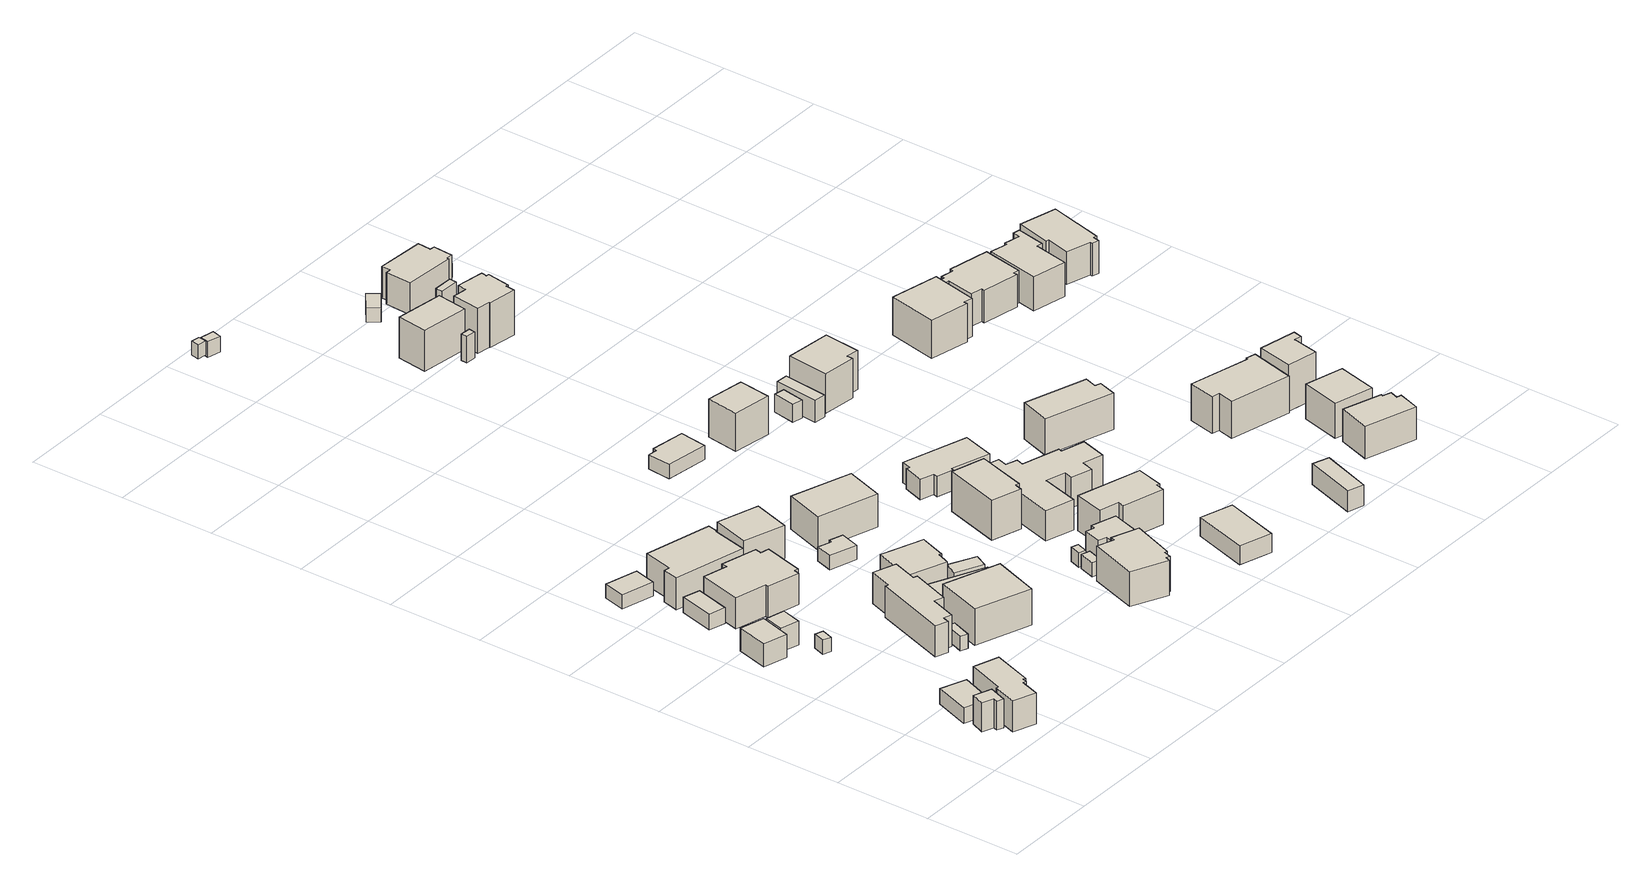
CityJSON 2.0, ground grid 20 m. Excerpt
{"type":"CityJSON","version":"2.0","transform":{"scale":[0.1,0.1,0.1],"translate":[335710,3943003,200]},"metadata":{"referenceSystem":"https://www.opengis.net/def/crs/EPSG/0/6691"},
"CityObjects":{
"building1":{"type":"Building","attributes":{"usage":"411","measuredHeight":6.5,"storeysAboveGround":1,"BuildingIDAttribute.prefecture":"14","BuildingIDAttribute.city":"14151","BuildingDetailAttribute.totalFloorArea":12.01,"BuildingDetailAttribute.buildingFootprintArea":12.01,"BuildingDetailAttribute.buildingStructureType":"601","BuildingDetailAttribute.buildingStructureOrgType":"1","BuildingDetailAttribute.orgUsage":"10","BuildingDetailAttribute.surveyYear":2015},"geometry":[{"type":"Solid","lod":"1","boundaries":[[[[0,1,2,3,4,5]],[[4,6,7,5]],[[3,8,6,4]],[[2,9,8,3]],[[1,10,9,2]],[[0,11,10,1]],[[5,7,11,0]],[[6,8,9,10,11,7]]]]}]},
"building2":{"type":"Building","attributes":{"measuredHeight":4.3,"BuildingIDAttribute.prefecture":"14","BuildingIDAttribute.city":"14151","BuildingDetailAttribute.surveyYear":2015},"geometry":[{"type":"Solid","lod":"1","boundaries":[[[[12,13,14,15]],[[14,16,17,15]],[[13,18,16,14]],[[12,19,18,13]],[[15,17,19,12]],[[16,18,19,17]]]]}]},
"building3":{"type":"Building","attributes":{"usage":"411","measuredHeight":7,"storeysAboveGround":1,"BuildingIDAttribute.prefecture":"14","BuildingIDAttribute.city":"14151","BuildingDetailAttribute.totalFloorArea":66.63,"BuildingDetailAttribute.buildingFootprintArea":66.63,"BuildingDetailAttribute.buildingStructureType":"601","BuildingDetailAttribute.buildingStructureOrgType":"1","BuildingDetailAttribute.orgUsage":"10","BuildingDetailAttribute.surveyYear":2015},"geometry":[{"type":"Solid","lod":"1","boundaries":[[[[20,21,22,23,24,25,26,27,28,29]],[[28,30,31,29]],[[27,32,30,28]],[[26,33,32,27]],[[25,34,33,26]],[[24,35,34,25]],[[23,36,35,24]],[[22,37,36,23]],[[21,38,37,22]],[[20,39,38,21]],[[29,31,39,20]],[[30,32,33,34,35,36,37,38,39,31]]]]}]},
"building4":{"type":"Building","attributes":{"usage":"411","measuredHeight":5.3,"storeysAboveGround":2,"BuildingIDAttribute.prefecture":"14","BuildingIDAttribute.city":"14151","BuildingDetailAttribute.totalFloorArea":58.11,"BuildingDetailAttribute.buildingFootprintArea":29.05,"BuildingDetailAttribute.buildingStructureType":"601","BuildingDetailAttribute.buildingStructureOrgType":"1","BuildingDetailAttribute.orgUsage":"10","BuildingDetailAttribute.surveyYear":2015},"geometry":[{"type":"Solid","lod":"1","boundaries":[[[[40,41,42,43]],[[42,44,45,43]],[[41,46,44,42]],[[40,47,46,41]],[[43,45,47,40]],[[44,46,47,45]]]]}]},
"building5":{"type":"Building","attributes":{"measuredHeight":5.1,"BuildingIDAttribute.prefecture":"14","BuildingIDAttribute.city":"14151","BuildingDetailAttribute.surveyYear":2015},"geometry":[{"type":"Solid","lod":"1","boundaries":[[[[48,49,50,51]],[[50,52,53,51]],[[49,54,52,50]],[[48,55,54,49]],[[51,53,55,48]],[[52,54,55,53]]]]}]},
"building6":{"type":"Building","attributes":{"BuildingIDAttribute.prefecture":"14","BuildingIDAttribute.city":"14151","BuildingDetailAttribute.surveyYear":2015},"geometry":[{"type":"Solid","lod":"1","boundaries":[[[[56,57,58,59]],[[58,60,61,59]],[[57,62,60,58]],[[56,63,62,57]],[[59,61,63,56]],[[60,62,63,61]]]]}]},
"building7":{"type":"Building","attributes":{"usage":"411","measuredHeight":3.8,"storeysAboveGround":1,"BuildingIDAttribute.prefecture":"14","BuildingIDAttribute.city":"14151","BuildingDetailAttribute.totalFloorArea":24.27,"BuildingDetailAttribute.buildingFootprintArea":24.27,"BuildingDetailAttribute.buildingStructureType":"601","BuildingDetailAttribute.buildingStructureOrgType":"1","BuildingDetailAttribute.orgUsage":"10","BuildingDetailAttribute.surveyYear":2015},"geometry":[{"type":"Solid","lod":"1","boundaries":[[[[64,65,66,67]],[[66,68,69,67]],[[65,70,68,66]],[[64,71,70,65]],[[67,69,71,64]],[[68,70,71,69]]]]}]},
"building8":{"type":"Building","attributes":{"BuildingIDAttribute.prefecture":"14","BuildingIDAttribute.city":"14151","BuildingDetailAttribute.surveyYear":2015},"geometry":[{"type":"Solid","lod":"1","boundaries":[[[[72,73,74,75]],[[74,76,77,75]],[[73,78,76,74]],[[72,79,78,73]],[[75,77,79,72]],[[76,78,79,77]]]]}]},
"building9":{"type":"Building","attributes":{"usage":"411","measuredHeight":8,"storeysAboveGround":2,"BuildingIDAttribute.prefecture":"14","BuildingIDAttribute.city":"14151","BuildingDetailAttribute.totalFloorArea":243.75,"BuildingDetailAttribute.buildingFootprintArea":121.87,"BuildingDetailAttribute.buildingStructureType":"601","BuildingDetailAttribute.buildingStructureOrgType":"1","BuildingDetailAttribute.orgUsage":"10","BuildingDetailAttribute.surveyYear":2015},"geometry":[{"type":"Solid","lod":"1","boundaries":[[[[80,81,82,83,84,85,86,87,88,89,90,91]],[[90,92,93,91]],[[89,94,92,90]],[[88,95,94,89]],[[87,96,95,88]],[[86,97,96,87]],[[85,98,97,86]],[[84,99,98,85]],[[83,100,99,84]],[[82,101,100,83]],[[81,102,101,82]],[[80,103,102,81]],[[91,93,103,80]],[[92,94,95,96,97,98,99,100,101,102,103,93]]]]}]},
"building10":{"type":"Building","attributes":{"BuildingIDAttribute.prefecture":"14","BuildingIDAttribute.city":"14151","BuildingDetailAttribute.surveyYear":2015},"geometry":[{"type":"Solid","lod":"1","boundaries":[[[[104,105,106,107]],[[106,108,109,107]],[[105,110,108,106]],[[104,111,110,105]],[[107,109,111,104]],[[108,110,111,109]]]]}]},
"building11":{"type":"Building","attributes":{"usage":"411","measuredHeight":7.9,"storeysAboveGround":2,"BuildingIDAttribute.prefecture":"14","BuildingIDAttribute.city":"14151","BuildingDetailAttribute.totalFloorArea":236.9,"BuildingDetailAttribute.buildingFootprintArea":118.45,"BuildingDetailAttribute.buildingStructureType":"601","BuildingDetailAttribute.buildingStructureOrgType":"1","BuildingDetailAttribute.orgUsage":"10","BuildingDetailAttribute.surveyYear":2015},"geometry":[{"type":"Solid","lod":"1","boundaries":[[[[112,113,114,115,116,117,118,119]],[[118,120,121,119]],[[117,122,120,118]],[[116,123,122,117]],[[115,124,123,116]],[[114,125,124,115]],[[113,126,125,114]],[[112,127,126,113]],[[119,121,127,112]],[[120,122,123,124,125,126,127,121]]]]}]},
"building12":{"type":"Building","attributes":{"usage":"413","measuredHeight":7.1,"storeysAboveGround":2,"BuildingIDAttribute.prefecture":"14","BuildingIDAttribute.city":"14151","BuildingDetailAttribute.totalFloorArea":193.55,"BuildingDetailAttribute.buildingFootprintArea":96.78,"BuildingDetailAttribute.buildingStructureType":"601","BuildingDetailAttribute.buildingStructureOrgType":"1","BuildingDetailAttribute.orgUsage":"30","BuildingDetailAttribute.surveyYear":2015},"geometry":[{"type":"Solid","lod":"1","boundaries":[[[[128,129,130,131,132,133,134,135,136,137,138,139]],[[138,140,141,139]],[[137,142,140,138]],[[136,143,142,137]],[[135,144,143,136]],[[134,145,144,135]],[[133,146,145,134]],[[132,147,146,133]],[[131,148,147,132]],[[130,149,148,131]],[[129,150,149,130]],[[128,151,150,129]],[[139,141,151,128]],[[140,142,143,144,145,146,147,148,149,150,151,141]]]]}]},
"building13":{"type":"Building","attributes":{"name":"253","usage":"401","measuredHeight":8.2,"storeysAboveGround":2,"BuildingIDAttribute.prefecture":"14","BuildingIDAttribute.city":"14151","BuildingDetailAttribute.totalFloorArea":204.23,"BuildingDetailAttribute.buildingFootprintArea":102.11,"BuildingDetailAttribute.buildingStructureType":"610","BuildingDetailAttribute.buildingStructureOrgType":"2","BuildingDetailAttribute.orgUsage":"62","BuildingDetailAttribute.surveyYear":2015},"geometry":[{"type":"Solid","lod":"1","boundaries":[[[[152,153,154,155]],[[154,156,157,155]],[[153,158,156,154]],[[152,159,158,153]],[[155,157,159,152]],[[156,158,159,157]]]]}]},
"building14":{"type":"Building","attributes":{"usage":"411","measuredHeight":7.6,"storeysAboveGround":1,"BuildingIDAttribute.prefecture":"14","BuildingIDAttribute.city":"14151","BuildingDetailAttribute.totalFloorArea":65.7,"BuildingDetailAttribute.buildingFootprintArea":65.7,"BuildingDetailAttribute.buildingStructureType":"601","BuildingDetailAttribute.buildingStructureOrgType":"1","BuildingDetailAttribute.orgUsage":"10","BuildingDetailAttribute.surveyYear":2015},"geometry":[{"type":"Solid","lod":"1","boundaries":[[[[160,161,162,163]],[[162,164,165,163]],[[161,166,164,162]],[[160,167,166,161]],[[163,165,167,160]],[[164,166,167,165]]]]}]},
"building15":{"type":"Building","attributes":{"usage":"401","storeysAboveGround":1,"BuildingIDAttribute.prefecture":"14","BuildingIDAttribute.city":"14151","BuildingDetailAttribute.totalFloorArea":53.2,"BuildingDetailAttribute.buildingFootprintArea":53.2,"BuildingDetailAttribute.buildingStructureType":"610","BuildingDetailAttribute.buildingStructureOrgType":"2","BuildingDetailAttribute.orgUsage":"62","BuildingDetailAttribute.surveyYear":2015},"geometry":[{"type":"Solid","lod":"1","boundaries":[[[[168,169,170,171,172,173]],[[172,174,175,173]],[[171,176,174,172]],[[170,177,176,171]],[[169,178,177,170]],[[168,179,178,169]],[[173,175,179,168]],[[174,176,177,178,179,175]]]]}]},
"building16":{"type":"Building","attributes":{"usage":"411","measuredHeight":5.9,"storeysAboveGround":1,"BuildingIDAttribute.prefecture":"14","BuildingIDAttribute.city":"14151","BuildingDetailAttribute.totalFloorArea":70.65,"BuildingDetailAttribute.buildingFootprintArea":70.65,"BuildingDetailAttribute.buildingStructureType":"601","BuildingDetailAttribute.buildingStructureOrgType":"1","BuildingDetailAttribute.orgUsage":"10","BuildingDetailAttribute.surveyYear":2015},"geometry":[{"type":"Solid","lod":"1","boundaries":[[[[180,181,182,183,184,185]],[[184,186,187,185]],[[183,188,186,184]],[[182,189,188,183]],[[181,190,189,182]],[[180,191,190,181]],[[185,187,191,180]],[[186,188,189,190,191,187]]]]}]},
"building17":{"type":"Building","attributes":{"usage":"411","storeysAboveGround":1,"BuildingIDAttribute.prefecture":"14","BuildingIDAttribute.city":"14151","BuildingDetailAttribute.totalFloorArea":20.29,"BuildingDetailAttribute.buildingFootprintArea":20.29,"BuildingDetailAttribute.buildingStructureType":"601","BuildingDetailAttribute.buildingStructureOrgType":"1","BuildingDetailAttribute.orgUsage":"10","BuildingDetailAttribute.surveyYear":2015},"geometry":[{"type":"Solid","lod":"1","boundaries":[[[[192,193,194,195,196,197]],[[196,198,199,197]],[[195,200,198,196]],[[194,201,200,195]],[[193,202,201,194]],[[192,203,202,193]],[[197,199,203,192]],[[198,200,201,202,203,199]]]]}]},
"building18":{"type":"Building","attributes":{"usage":"411","measuredHeight":4.4,"storeysAboveGround":1,"BuildingIDAttribute.prefecture":"14","BuildingIDAttribute.city":"14151","BuildingDetailAttribute.totalFloorArea":16.92,"BuildingDetailAttribute.buildingFootprintArea":16.92,"BuildingDetailAttribute.buildingStructureType":"601","BuildingDetailAttribute.buildingStructureOrgType":"1","BuildingDetailAttribute.orgUsage":"10","BuildingDetailAttribute.surveyYear":2015},"geometry":[{"type":"Solid","lod":"1","boundaries":[[[[204,205,206,207]],[[206,208,209,207]],[[205,210,208,206]],[[204,211,210,205]],[[207,209,211,204]],[[208,210,211,209]]]]}]},
"building19":{"type":"Building","attributes":{"BuildingIDAttribute.prefecture":"14","BuildingIDAttribute.city":"14151","BuildingDetailAttribute.surveyYear":2015},"geometry":[{"type":"Solid","lod":"1","boundaries":[[[[212,213,214,215]],[[214,216,217,215]],[[213,218,216,214]],[[212,219,218,213]],[[215,217,219,212]],[[216,218,219,217]]]]}]},
"building20":{"type":"Building","attributes":{"measuredHeight":3.4,"BuildingIDAttribute.prefecture":"14","BuildingIDAttribute.city":"14151","BuildingDetailAttribute.surveyYear":2015},"geometry":[{"type":"Solid","lod":"1","boundaries":[[[[220,221,222,223]],[[222,224,225,223]],[[221,226,224,222]],[[220,227,226,221]],[[223,225,227,220]],[[224,226,227,225]]]]}]},
"building21":{"type":"Building","attributes":{"usage":"411","measuredHeight":8.1,"storeysAboveGround":2,"BuildingIDAttribute.prefecture":"14","BuildingIDAttribute.city":"14151","BuildingDetailAttribute.totalFloorArea":183.27,"BuildingDetailAttribute.buildingFootprintArea":91.64,"BuildingDetailAttribute.buildingStructureType":"601","BuildingDetailAttribute.buildingStructureOrgType":"1","BuildingDetailAttribute.orgUsage":"10","BuildingDetailAttribute.surveyYear":2015},"geometry":[{"type":"Solid","lod":"1","boundaries":[[[[228,229,230,231]],[[230,232,233,231]],[[229,234,232,230]],[[228,235,234,229]],[[231,233,235,228]],[[232,234,235,233]]]]}]},
"building22":{"type":"Building","attributes":{"usage":"413","measuredHeight":8,"storeysAboveGround":2,"BuildingIDAttribute.prefecture":"14","BuildingIDAttribute.city":"14151","BuildingDetailAttribute.totalFloorArea":175.86,"BuildingDetailAttribute.buildingFootprintArea":87.93,"BuildingDetailAttribute.buildingStructureType":"601","BuildingDetailAttribute.buildingStructureOrgType":"1","BuildingDetailAttribute.orgUsage":"30","BuildingDetailAttribute.surveyYear":2015},"geometry":[{"type":"Solid","lod":"1","boundaries":[[[[236,237,238,239,240,241,242,243,244,245]],[[244,246,247,245]],[[243,248,246,244]],[[242,249,248,243]],[[241,250,249,242]],[[240,251,250,241]],[[239,252,251,240]],[[238,253,252,239]],[[237,254,253,238]],[[236,255,254,237]],[[245,247,255,236]],[[246,248,249,250,251,252,253,254,255,247]]]]}]},
"building23":{"type":"Building","attributes":{"BuildingIDAttribute.prefecture":"14","BuildingIDAttribute.city":"14151","BuildingDetailAttribute.surveyYear":2015},"geometry":[{"type":"Solid","lod":"1","boundaries":[[[[256,257,258,259]],[[258,260,261,259]],[[257,262,260,258]],[[256,263,262,257]],[[259,261,263,256]],[[260,262,263,261]]]]}]},
"building24":{"type":"Building","attributes":{"BuildingIDAttribute.prefecture":"14","BuildingIDAttribute.city":"14151","BuildingDetailAttribute.surveyYear":2015},"geometry":[{"type":"Solid","lod":"1","boundaries":[[[[264,265,266,267]],[[266,268,269,267]],[[265,270,268,266]],[[264,271,270,265]],[[267,269,271,264]],[[268,270,271,269]]]]}]},
"building25":{"type":"Building","attributes":{"usage":"411","measuredHeight":6.4,"storeysAboveGround":2,"BuildingIDAttribute.prefecture":"14","BuildingIDAttribute.city":"14151","BuildingDetailAttribute.totalFloorArea":71.2,"BuildingDetailAttribute.buildingFootprintArea":35.6,"BuildingDetailAttribute.buildingStructureType":"601","BuildingDetailAttribute.buildingStructureOrgType":"1","BuildingDetailAttribute.orgUsage":"10","BuildingDetailAttribute.surveyYear":2015},"geometry":[{"type":"Solid","lod":"1","boundaries":[[[[272,273,274,275,276,277,278,279]],[[278,280,281,279]],[[277,282,280,278]],[[276,283,282,277]],[[275,284,283,276]],[[274,285,284,275]],[[273,286,285,274]],[[272,287,286,273]],[[279,281,287,272]],[[280,282,283,284,285,286,287,281]]]]}]},
"building26":{"type":"Building","attributes":{"usage":"411","storeysAboveGround":2,"BuildingIDAttribute.prefecture":"14","BuildingIDAttribute.city":"14151","BuildingDetailAttribute.totalFloorArea":84.51,"BuildingDetailAttribute.buildingFootprintArea":42.25,"BuildingDetailAttribute.buildingStructureType":"601","BuildingDetailAttribute.buildingStructureOrgType":"1","BuildingDetailAttribute.orgUsage":"10","BuildingDetailAttribute.surveyYear":2015},"geometry":[{"type":"Solid","lod":"1","boundaries":[[[[288,289,290,291,292,293]],[[292,294,295,293]],[[291,296,294,292]],[[290,297,296,291]],[[289,298,297,290]],[[288,299,298,289]],[[293,295,299,288]],[[294,296,297,298,299,295]]]]}]},
"building27":{"type":"Building","attributes":{"usage":"411","measuredHeight":10,"storeysAboveGround":2,"BuildingIDAttribute.prefecture":"14","BuildingIDAttribute.city":"14151","BuildingDetailAttribute.totalFloorArea":144,"BuildingDetailAttribute.buildingFootprintArea":72,"BuildingDetailAttribute.buildingStructureType":"601","BuildingDetailAttribute.buildingStructureOrgType":"1","BuildingDetailAttribute.orgUsage":"10","BuildingDetailAttribute.surveyYear":2015},"geometry":[{"type":"Solid","lod":"1","boundaries":[[[[300,301,302,303,304,305]],[[304,306,307,305]],[[303,308,306,304]],[[302,309,308,303]],[[301,310,309,302]],[[300,311,310,301]],[[305,307,311,300]],[[306,308,309,310,311,307]]]]}]},
"building28":{"type":"Building","attributes":{"BuildingIDAttribute.prefecture":"14","BuildingIDAttribute.city":"14151","BuildingDetailAttribute.surveyYear":2015},"geometry":[{"type":"Solid","lod":"1","boundaries":[[[[312,313,314,315]],[[314,316,317,315]],[[313,318,316,314]],[[312,319,318,313]],[[315,317,319,312]],[[316,318,319,317]]]]}]},
"building29":{"type":"Building","attributes":{"BuildingIDAttribute.prefecture":"14","BuildingIDAttribute.city":"14151","BuildingDetailAttribute.surveyYear":2015},"geometry":[{"type":"Solid","lod":"1","boundaries":[[[[320,321,322,323]],[[322,324,325,323]],[[321,326,324,322]],[[320,327,326,321]],[[323,325,327,320]],[[324,326,327,325]]]]}]},
"building30":{"type":"Building","attributes":{"usage":"411","measuredHeight":8.2,"storeysAboveGround":2,"BuildingIDAttribute.prefecture":"14","BuildingIDAttribute.city":"14151","BuildingDetailAttribute.totalFloorArea":164.6,"BuildingDetailAttribute.buildingFootprintArea":82.3,"BuildingDetailAttribute.buildingStructureType":"601","BuildingDetailAttribute.buildingStructureOrgType":"1","BuildingDetailAttribute.orgUsage":"10","BuildingDetailAttribute.surveyYear":2015},"geometry":[{"type":"Solid","lod":"1","boundaries":[[[[328,329,330,331,332,333,334,335]],[[334,336,337,335]],[[333,338,336,334]],[[332,339,338,333]],[[331,340,339,332]],[[330,341,340,331]],[[329,342,341,330]],[[328,343,342,329]],[[335,337,343,328]],[[336,338,339,340,341,342,343,337]]]]}]},
"building31":{"type":"Building","attributes":{"usage":"411","measuredHeight":9.2,"storeysAboveGround":2,"BuildingIDAttribute.prefecture":"14","BuildingIDAttribute.city":"14151","BuildingDetailAttribute.totalFloorArea":110.02,"BuildingDetailAttribute.buildingFootprintArea":55.01,"BuildingDetailAttribute.buildingStructureType":"601","BuildingDetailAttribute.buildingStructureOrgType":"1","BuildingDetailAttribute.orgUsage":"10","BuildingDetailAttribute.surveyYear":2015},"geometry":[{"type":"Solid","lod":"1","boundaries":[[[[344,345,346,347]],[[346,348,349,347]],[[345,350,348,346]],[[344,351,350,345]],[[347,349,351,344]],[[348,350,351,349]]]]}]},
"building32":{"type":"Building","attributes":{"usage":"413","measuredHeight":4.4,"storeysAboveGround":1,"BuildingIDAttribute.prefecture":"14","BuildingIDAttribute.city":"14151","BuildingDetailAttribute.totalFloorArea":76.31,"BuildingDetailAttribute.buildingFootprintArea":76.31,"BuildingDetailAttribute.buildingStructureType":"601","BuildingDetailAttribute.buildingStructureOrgType":"1","BuildingDetailAttribute.orgUsage":"30","BuildingDetailAttribute.surveyYear":2015},"geometry":[{"type":"Solid","lod":"1","boundaries":[[[[352,353,354,355]],[[354,356,357,355]],[[353,358,356,354]],[[352,359,358,353]],[[355,357,359,352]],[[356,358,359,357]]]]}]},
"building33":{"type":"Building","attributes":{"measuredHeight":6.5,"BuildingIDAttribute.prefecture":"14","BuildingIDAttribute.city":"14151","BuildingDetailAttribute.surveyYear":2015},"geometry":[{"type":"Solid","lod":"1","boundaries":[[[[360,361,362,363]],[[362,364,365,363]],[[361,366,364,362]],[[360,367,366,361]],[[363,365,367,360]],[[364,366,367,365]]]]}]},
"building34":{"type":"Building","attributes":{"usage":"411","measuredHeight":13.2,"storeysAboveGround":1,"BuildingIDAttribute.prefecture":"14","BuildingIDAttribute.city":"14151","BuildingDetailAttribute.totalFloorArea":50.08,"BuildingDetailAttribute.buildingFootprintArea":50.08,"BuildingDetailAttribute.buildingStructureType":"601","BuildingDetailAttribute.buildingStructureOrgType":"1","BuildingDetailAttribute.orgUsage":"10","BuildingDetailAttribute.surveyYear":2015},"geometry":[{"type":"Solid","lod":"1","boundaries":[[[[368,369,370,371]],[[370,372,373,371]],[[369,374,372,370]],[[368,375,374,369]],[[371,373,375,368]],[[372,374,375,373]]]]}]},
"building35":{"type":"Building","attributes":{"usage":"411","measuredHeight":5.3,"storeysAboveGround":1,"BuildingIDAttribute.prefecture":"14","BuildingIDAttribute.city":"14151","BuildingDetailAttribute.totalFloorArea":92.5,"BuildingDetailAttribute.buildingFootprintArea":92.5,"BuildingDetailAttribute.buildingStructureType":"601","BuildingDetailAttribute.buildingStructureOrgType":"1","BuildingDetailAttribute.orgUsage":"10","BuildingDetailAttribute.surveyYear":2015},"geometry":[{"type":"Solid","lod":"1","boundaries":[[[[376,377,378,379,380,381,382,383,384,385]],[[384,386,387,385]],[[383,388,386,384]],[[382,389,388,383]],[[381,390,389,382]],[[380,391,390,381]],[[379,392,391,380]],[[378,393,392,379]],[[377,394,393,378]],[[376,395,394,377]],[[385,387,395,376]],[[386,388,389,390,391,392,393,394,395,387]]]]}]},
"building36":{"type":"Building","attributes":{"BuildingIDAttribute.prefecture":"14","BuildingIDAttribute.city":"14151","BuildingDetailAttribute.surveyYear":2015},"geometry":[{"type":"Solid","lod":"1","boundaries":[[[[396,397,398,399]],[[398,400,401,399]],[[397,402,400,398]],[[396,403,402,397]],[[399,401,403,396]],[[400,402,403,401]]]]}]},
"building37":{"type":"Building","attributes":{"usage":"413","measuredHeight":7.1,"storeysAboveGround":2,"BuildingIDAttribute.prefecture":"14","BuildingIDAttribute.city":"14151","BuildingDetailAttribute.totalFloorArea":338.43,"BuildingDetailAttribute.buildingFootprintArea":169.21,"BuildingDetailAttribute.buildingStructureType":"601","BuildingDetailAttribute.buildingStructureOrgType":"1","BuildingDetailAttribute.orgUsage":"30","BuildingDetailAttribute.surveyYear":2015},"geometry":[{"type":"Solid","lod":"1","boundaries":[[[[404,405,406,407,408,409,410,411,412,413,414,415,416,417,418,419]],[[418,420,421,419]],[[417,422,420,418]],[[416,423,422,417]],[[415,424,423,416]],[[414,425,424,415]],[[413,426,425,414]],[[412,427,426,413]],[[411,428,427,412]],[[410,429,428,411]],[[409,430,429,410]],[[408,431,430,409]],[[407,432,431,408]],[[406,433,432,407]],[[405,434,433,406]],[[404,435,434,405]],[[419,421,435,404]],[[420,422,423,424,425,426,427,428,429,430,431,432,433,434,435,421]]]]}]},
"building38":{"type":"Building","attributes":{"usage":"411","measuredHeight":5,"storeysAboveGround":1,"BuildingIDAttribute.prefecture":"14","BuildingIDAttribute.city":"14151","BuildingDetailAttribute.totalFloorArea":22.77,"BuildingDetailAttribute.buildingFootprintArea":22.77,"BuildingDetailAttribute.buildingStructureType":"601","BuildingDetailAttribute.buildingStructureOrgType":"1","BuildingDetailAttribute.orgUsage":"10","BuildingDetailAttribute.surveyYear":2015},"geometry":[{"type":"Solid","lod":"1","boundaries":[[[[436,437,438,439]],[[438,440,441,439]],[[437,442,440,438]],[[436,443,442,437]],[[439,441,443,436]],[[440,442,443,441]]]]}]},
"building39":{"type":"Building","attributes":{"BuildingIDAttribute.prefecture":"14","BuildingIDAttribute.city":"14151","BuildingDetailAttribute.surveyYear":2015},"geometry":[{"type":"Solid","lod":"1","boundaries":[[[[444,445,446,447]],[[446,448,449,447]],[[445,450,448,446]],[[444,451,450,445]],[[447,449,451,444]],[[448,450,451,449]]]]}]},
"building40":{"type":"Building","attributes":{"usage":"411","measuredHeight":10,"storeysAboveGround":2,"BuildingIDAttribute.prefecture":"14","BuildingIDAttribute.city":"14151","BuildingDetailAttribute.totalFloorArea":114.15,"BuildingDetailAttribute.buildingFootprintArea":57.08,"BuildingDetailAttribute.buildingStructureType":"601","BuildingDetailAttribute.buildingStructureOrgType":"1","BuildingDetailAttribute.orgUsage":"10","BuildingDetailAttribute.surveyYear":2015},"geometry":[{"type":"Solid","lod":"1","boundaries":[[[[452,453,454,455,456,457,458,459,460,461,462,463]],[[462,464,465,463]],[[461,466,464,462]],[[460,467,466,461]],[[459,468,467,460]],[[458,469,468,459]],[[457,470,469,458]],[[456,471,470,457]],[[455,472,471,456]],[[454,473,472,455]],[[453,474,473,454]],[[452,475,474,453]],[[463,465,475,452]],[[464,466,467,468,469,470,471,472,473,474,475,465]]]]}]},
"building41":{"type":"Building","attributes":{"measuredHeight":4.5,"BuildingIDAttribute.prefecture":"14","BuildingIDAttribute.city":"14151","BuildingDetailAttribute.surveyYear":2015},"geometry":[{"type":"Solid","lod":"1","boundaries":[[[[476,477,478,479]],[[478,480,481,479]],[[477,482,480,478]],[[476,483,482,477]],[[479,481,483,476]],[[480,482,483,481]]]]}]},
"building42":{"type":"Building","attributes":{"usage":"411","measuredHeight":7.8,"storeysAboveGround":1,"BuildingIDAttribute.prefecture":"14","BuildingIDAttribute.city":"14151","BuildingDetailAttribute.totalFloorArea":72.12,"BuildingDetailAttribute.buildingFootprintArea":72.12,"BuildingDetailAttribute.buildingStructureType":"601","BuildingDetailAttribute.buildingStructureOrgType":"1","BuildingDetailAttribute.orgUsage":"10","BuildingDetailAttribute.surveyYear":2015},"geometry":[{"type":"Solid","lod":"1","boundaries":[[[[484,485,486,487,488,489,490,491,492,493]],[[492,494,495,493]],[[491,496,494,492]],[[490,497,496,491]],[[489,498,497,490]],[[488,499,498,489]],[[487,500,499,488]],[[486,501,500,487]],[[485,502,501,486]],[[484,503,502,485]],[[493,495,503,484]],[[494,496,497,498,499,500,501,502,503,495]]]]}]},
"building43":{"type":"Building","attributes":{"measuredHeight":7.2,"BuildingIDAttribute.prefecture":"14","BuildingIDAttribute.city":"14151","BuildingDetailAttribute.surveyYear":2015},"geometry":[{"type":"Solid","lod":"1","boundaries":[[[[504,505,506,507]],[[506,508,509,507]],[[505,510,508,506]],[[504,511,510,505]],[[507,509,511,504]],[[508,510,511,509]]]]}]},
"building44":{"type":"Building","attributes":{"measuredHeight":8.5,"BuildingIDAttribute.prefecture":"14","BuildingIDAttribute.city":"14151","BuildingDetailAttribute.surveyYear":2015},"geometry":[{"type":"Solid","lod":"1","boundaries":[[[[512,513,514,515]],[[514,516,517,515]],[[513,518,516,514]],[[512,519,518,513]],[[515,517,519,512]],[[516,518,519,517]]]]}]},
"building45":{"type":"Building","attributes":{"BuildingIDAttribute.prefecture":"14","BuildingIDAttribute.city":"14151","BuildingDetailAttribute.surveyYear":2015},"geometry":[{"type":"Solid","lod":"1","boundaries":[[[[520,521,522,523]],[[522,524,525,523]],[[521,526,524,522]],[[520,527,526,521]],[[523,525,527,520]],[[524,526,527,525]]]]}]},
"building46":{"type":"Building","attributes":{"BuildingIDAttribute.prefecture":"14","BuildingIDAttribute.city":"14151","BuildingDetailAttribute.surveyYear":2015},"geometry":[{"type":"Solid","lod":"1","boundaries":[[[[528,529,530,531]],[[530,532,533,531]],[[529,534,532,530]],[[528,535,534,529]],[[531,533,535,528]],[[532,534,535,533]]]]}]},
"building47":{"type":"Building","attributes":{"usage":"411","measuredHeight":11.5,"storeysAboveGround":2,"BuildingIDAttribute.prefecture":"14","BuildingIDAttribute.city":"14151","BuildingDetailAttribute.totalFloorArea":135.9,"BuildingDetailAttribute.buildingFootprintArea":67.95,"BuildingDetailAttribute.buildingStructureType":"601","BuildingDetailAttribute.buildingStructureOrgType":"1","BuildingDetailAttribute.orgUsage":"10","BuildingDetailAttribute.surveyYear":2015},"geometry":[{"type":"Solid","lod":"1","boundaries":[[[[536,537,538,539,540,541]],[[540,542,543,541]],[[539,544,542,540]],[[538,545,544,539]],[[537,546,545,538]],[[536,547,546,537]],[[541,543,547,536]],[[542,544,545,546,547,543]]]]}]},
"building48":{"type":"Building","attributes":{"measuredHeight":9.1,"BuildingIDAttribute.prefecture":"14","BuildingIDAttribute.city":"14151","BuildingDetailAttribute.surveyYear":2015},"geometry":[{"type":"Solid","lod":"1","boundaries":[[[[548,549,550,551]],[[550,552,553,551]],[[549,554,552,550]],[[548,555,554,549]],[[551,553,555,548]],[[552,554,555,553]]]]}]},
"building49":{"type":"Building","attributes":{"usage":"411","measuredHeight":8.6,"storeysAboveGround":2,"BuildingIDAttribute.prefecture":"14","BuildingIDAttribute.city":"14151","BuildingDetailAttribute.totalFloorArea":157.88,"BuildingDetailAttribute.buildingFootprintArea":78.94,"BuildingDetailAttribute.buildingStructureType":"601","BuildingDetailAttribute.buildingStructureOrgType":"1","BuildingDetailAttribute.orgUsage":"10","BuildingDetailAttribute.surveyYear":2015},"geometry":[{"type":"Solid","lod":"1","boundaries":[[[[556,557,558,559,560,561]],[[560,562,563,561]],[[559,564,562,560]],[[558,565,564,559]],[[557,566,565,558]],[[556,567,566,557]],[[561,563,567,556]],[[562,564,565,566,567,563]]]]}]},
"building50":{"type":"Building","attributes":{"BuildingIDAttribute.prefecture":"14","BuildingIDAttribute.city":"14151","BuildingDetailAttribute.surveyYear":2015},"geometry":[{"type":"Solid","lod":"1","boundaries":[[[[568,569,570,571]],[[570,572,573,571]],[[569,574,572,570]],[[568,575,574,569]],[[571,573,575,568]],[[572,574,575,573]]]]}]},
"building51":{"type":"Building","attributes":{"usage":"413","measuredHeight":9.4,"storeysAboveGround":2,"BuildingIDAttribute.prefecture":"14","BuildingIDAttribute.city":"14151","BuildingDetailAttribute.totalFloorArea":226.03,"BuildingDetailAttribute.buildingFootprintArea":113.01,"BuildingDetailAttribute.buildingStructureType":"601","BuildingDetailAttribute.buildingStructureOrgType":"1","BuildingDetailAttribute.orgUsage":"30","BuildingDetailAttribute.surveyYear":2015},"geometry":[{"type":"Solid","lod":"1","boundaries":[[[[576,577,578,579,580,581,582,583]],[[582,584,585,583]],[[581,586,584,582]],[[580,587,586,581]],[[579,588,587,580]],[[578,589,588,579]],[[577,590,589,578]],[[576,591,590,577]],[[583,585,591,576]],[[584,586,587,588,589,590,591,585]]]]}]},
"building52":{"type":"Building","attributes":{"usage":"411","measuredHeight":7.6,"storeysAboveGround":2,"BuildingIDAttribute.prefecture":"14","BuildingIDAttribute.city":"14151","BuildingDetailAttribute.totalFloorArea":125.24,"BuildingDetailAttribute.buildingFootprintArea":62.62,"BuildingDetailAttribute.buildingStructureType":"601","BuildingDetailAttribute.buildingStructureOrgType":"1","BuildingDetailAttribute.orgUsage":"10","BuildingDetailAttribute.surveyYear":2015},"geometry":[{"type":"Solid","lod":"1","boundaries":[[[[592,593,594,595,596,597,598,599]],[[598,600,601,599]],[[597,602,600,598]],[[596,603,602,597]],[[595,604,603,596]],[[594,605,604,595]],[[593,606,605,594]],[[592,607,606,593]],[[599,601,607,592]],[[600,602,603,604,605,606,607,601]]]]}]},
"building53":{"type":"Building","attributes":{"usage":"411","measuredHeight":9,"storeysAboveGround":2,"BuildingIDAttribute.prefecture":"14","BuildingIDAttribute.city":"14151","BuildingDetailAttribute.totalFloorArea":175.82,"BuildingDetailAttribute.buildingFootprintArea":87.91,"BuildingDetailAttribute.buildingStructureType":"601","BuildingDetailAttribute.buildingStructureOrgType":"1","BuildingDetailAttribute.orgUsage":"10","BuildingDetailAttribute.surveyYear":2015},"geometry":[{"type":"Solid","lod":"1","boundaries":[[[[608,609,610,611,612,613]],[[612,614,615,613]],[[611,616,614,612]],[[610,617,616,611]],[[609,618,617,610]],[[608,619,618,609]],[[613,615,619,608]],[[614,616,617,618,619,615]]]]}]},
"building54":{"type":"Building","attributes":{"usage":"411","measuredHeight":8.4,"storeysAboveGround":2,"BuildingIDAttribute.prefecture":"14","BuildingIDAttribute.city":"14151","BuildingDetailAttribute.totalFloorArea":116.29,"BuildingDetailAttribute.buildingFootprintArea":58.14,"BuildingDetailAttribute.buildingStructureType":"601","BuildingDetailAttribute.buildingStructureOrgType":"1","BuildingDetailAttribute.orgUsage":"10","BuildingDetailAttribute.surveyYear":2015},"geometry":[{"type":"Solid","lod":"1","boundaries":[[[[620,621,622,623]],[[622,624,625,623]],[[621,626,624,622]],[[620,627,626,621]],[[623,625,627,620]],[[624,626,627,625]]]]}]},
"building55":{"type":"Building","attributes":{"usage":"411","measuredHeight":10.2,"storeysAboveGround":1,"BuildingIDAttribute.prefecture":"14","BuildingIDAttribute.city":"14151","BuildingDetailAttribute.totalFloorArea":76.17,"BuildingDetailAttribute.buildingFootprintArea":76.17,"BuildingDetailAttribute.buildingStructureType":"601","BuildingDetailAttribute.buildingStructureOrgType":"1","BuildingDetailAttribute.orgUsage":"10","BuildingDetailAttribute.surveyYear":2015},"geometry":[{"type":"Solid","lod":"1","boundaries":[[[[628,629,630,631,632,633]],[[632,634,635,633]],[[631,636,634,632]],[[630,637,636,631]],[[629,638,637,630]],[[628,639,638,629]],[[633,635,639,628]],[[634,636,637,638,639,635]]]]}]},
"building56":{"type":"Building","attributes":{"usage":"411","measuredHeight":9.3,"storeysAboveGround":2,"BuildingIDAttribute.prefecture":"14","BuildingIDAttribute.city":"14151","BuildingDetailAttribute.totalFloorArea":173.53,"BuildingDetailAttribute.buildingFootprintArea":86.76,"BuildingDetailAttribute.buildingStructureType":"601","BuildingDetailAttribute.buildingStructureOrgType":"1","BuildingDetailAttribute.orgUsage":"10","BuildingDetailAttribute.surveyYear":2015},"geometry":[{"type":"Solid","lod":"1","boundaries":[[[[640,641,642,643,644,645,646,647,648,649,650,651,652,653,654]],[[653,655,656,654]],[[652,657,655,653]],[[651,658,657,652]],[[650,659,658,651]],[[649,660,659,650]],[[648,661,660,649]],[[647,662,661,648]],[[646,663,662,647]],[[645,664,663,646]],[[644,665,664,645]],[[643,666,665,644]],[[642,667,666,643]],[[641,668,667,642]],[[640,669,668,641]],[[654,656,669,640]],[[655,657,658,659,660,661,662,663,664,665,666,667,668,669,656]]]]}]},
"building57":{"type":"Building","attributes":{"usage":"411","measuredHeight":7.9,"storeysAboveGround":2,"BuildingIDAttribute.prefecture":"14","BuildingIDAttribute.city":"14151","BuildingDetailAttribute.totalFloorArea":155.7,"BuildingDetailAttribute.buildingFootprintArea":77.85,"BuildingDetailAttribute.buildingStructureType":"601","BuildingDetailAttribute.buildingStructureOrgType":"1","BuildingDetailAttribute.orgUsage":"10","BuildingDetailAttribute.surveyYear":2015},"geometry":[{"type":"Solid","lod":"1","boundaries":[[[[670,671,672,673,674,675,676,677,678,679]],[[678,680,681,679]],[[677,682,680,678]],[[676,683,682,677]],[[675,684,683,676]],[[674,685,684,675]],[[673,686,685,674]],[[672,687,686,673]],[[671,688,687,672]],[[670,689,688,671]],[[679,681,689,670]],[[680,682,683,684,685,686,687,688,689,681]]]]}]},
"building58":{"type":"Building","attributes":{"usage":"411","measuredHeight":10.1,"storeysAboveGround":2,"BuildingIDAttribute.prefecture":"14","BuildingIDAttribute.city":"14151","BuildingDetailAttribute.totalFloorArea":164.19,"BuildingDetailAttribute.buildingFootprintArea":82.09,"BuildingDetailAttribute.buildingStructureType":"601","BuildingDetailAttribute.buildingStructureOrgType":"1","BuildingDetailAttribute.orgUsage":"10","BuildingDetailAttribute.surveyYear":2015},"geometry":[{"type":"Solid","lod":"1","boundaries":[[[[690,691,692,693,694,695,696,697,698,699]],[[698,700,701,699]],[[697,702,700,698]],[[696,703,702,697]],[[695,704,703,696]],[[694,705,704,695]],[[693,706,705,694]],[[692,707,706,693]],[[691,708,707,692]],[[690,709,708,691]],[[699,701,709,690]],[[700,702,703,704,705,706,707,708,709,701]]]]}]}
},
"vertices":[
[128,101,10],[114,64,10],[100,69,10],[103,78,10],[80,87,10],[91,115,10],[80,87,71],[91,115,71],[103,78,71],[100,69,71],[114,64,71],[128,101,71],
[161,182,11],[133,109,11],[81,129,11],[108,202,11],[81,129,44],[108,202,44],[133,109,44],[161,182,44],
[215,150,10],[187,69,10],[182,71,10],[179,62,10],[172,64,10],[159,25,10],[112,42,10],[130,92,10],[134,91,10],[162,168,10],[134,91,76],[162,168,76],[130,92,76],[112,42,76],[159,25,76],[172,64,76],[179,62,76],[182,71,76],[187,69,76],[215,150,76],
[60,508,18],[10,522,18],[28,588,18],[79,574,18],[28,588,67],[79,574,67],[10,522,67],[60,508,67],
[110,519,16],[71,530,16],[82,571,16],[122,561,16],[82,571,66],[122,561,66],[71,530,66],[110,519,66],
[127,459,16],[110,465,16],[118,489,16],[135,483,16],[118,489,46],[135,483,46],[110,465,46],[127,459,46],
[104,736,19],[85,665,19],[50,674,19],[69,746,19],[50,674,52],[69,746,52],[85,665,52],[104,736,52],
[84,862,26],[72,816,26],[4,834,26],[16,880,26],[4,834,56],[16,880,56],[72,816,56],[84,862,56],
[158,716,17],[160,728,17],[235,709,17],[232,695,17],[250,691,17],[228,608,17],[220,610,17],[217,599,17],[148,617,17],[150,623,17],[84,640,17],[107,729,17],[84,640,83],[107,729,83],[150,623,83],[148,617,83],[217,599,83],[220,610,83],[228,608,83],[250,691,83],[232,695,83],[235,709,83],[160,728,83],[158,716,83],
[271,278,13],[286,320,13],[302,314,13],[286,272,13],[302,314,43],[286,272,43],[286,320,43],[271,278,43],
[88,792,20],[102,853,20],[243,819,20],[238,797,20],[236,798,20],[219,725,20],[68,761,20],[76,794,20],[68,761,87],[76,794,87],[219,725,87],[236,798,87],[238,797,87],[243,819,87],[102,853,87],[88,792,87],
[287,451,13],[304,499,13],[352,482,13],[334,430,13],[342,427,13],[313,346,13],[293,353,13],[274,299,13],[257,305,13],[253,292,13],[227,301,13],[280,453,13],[227,301,79],[280,453,79],[253,292,79],[257,305,79],[274,299,79],[293,353,79],[313,346,79],[342,427,79],[334,430,79],[352,482,79],[304,499,79],[287,451,79],
[454,326,10],[420,230,10],[304,271,10],[338,367,10],[304,271,87],[338,367,87],[420,230,87],[454,326,87],
[259,813,20],[346,786,20],[322,709,20],[236,736,20],[322,709,90],[236,736,90],[346,786,90],[259,813,90],
[490,381,11],[474,346,11],[382,389,11],[376,376,11],[332,397,11],[354,444,11],[332,397,41],[354,444,41],[376,376,41],[382,389,41],[474,346,41],[490,381,41],
[453,456,13],[448,458,13],[438,432,13],[356,462,13],[386,543,13],[473,511,13],[386,543,59],[473,511,59],[356,462,59],[438,432,59],[448,458,59],[453,456,59],
[384,651,16],[386,657,16],[415,648,16],[402,607,16],[345,625,16],[356,660,16],[345,625,46],[356,660,46],[402,607,46],[415,648,46],[386,657,46],[384,651,46],
[491,388,11],[436,415,11],[450,442,11],[505,415,11],[450,442,43],[505,415,43],[436,415,43],[491,388,43],
[81,1838,154],[79,1821,154],[60,1824,154],[63,1841,154],[60,1824,184],[63,1841,184],[79,1821,184],[81,1838,184],
[84,1820,147],[88,1839,147],[117,1833,147],[112,1813,147],[117,1833,180],[112,1813,180],[88,1839,180],[84,1820,180],
[536,720,18],[509,640,18],[383,681,18],[410,761,18],[383,681,88],[410,761,88],[509,640,88],[536,720,88],
[649,217,6],[652,226,6],[708,205,6],[675,117,6],[670,119,6],[664,103,6],[657,106,6],[653,96,6],[580,130,6],[614,230,6],[580,130,80],[614,230,80],[653,96,80],[657,106,80],[664,103,80],[670,119,80],[675,117,80],[708,205,80],[652,226,80],[649,217,80],
[645,268,9],[634,235,9],[616,241,9],[627,274,9],[616,241,39],[627,274,39],[634,235,39],[645,268,39],
[640,273,11],[625,278,11],[633,301,11],[648,296,11],[633,301,41],[648,296,41],[625,278,41],[640,273,41],
[675,281,9],[678,290,9],[731,274,9],[712,213,9],[659,230,9],[663,244,9],[645,249,9],[657,286,9],[645,249,68],[657,286,68],[663,244,68],[659,230,68],[712,213,68],[731,274,68],[678,290,68],[675,281,68],
[431,1077,25],[432,1085,25],[504,1075,25],[496,1018,25],[406,1030,25],[411,1079,25],[406,1030,55],[411,1079,55],[496,1018,55],[504,1075,55],[432,1085,55],[431,1077,55],
[707,551,13],[677,450,13],[669,452,13],[664,436,13],[602,455,13],[637,571,13],[602,455,97],[637,571,97],[664,436,97],[669,452,97],[677,450,97],[707,551,97],
[706,558,18],[667,570,18],[671,582,18],[710,570,18],[671,582,48],[710,570,48],[667,570,48],[706,558,48],
[767,350,12],[746,355,12],[749,369,12],[770,363,12],[749,369,42],[770,363,42],[746,355,42],[767,350,42],
[846,262,8],[840,264,8],[835,246,8],[748,270,8],[752,283,8],[710,295,8],[726,356,8],[861,318,8],[726,356,82],[861,318,82],[710,295,82],[752,283,82],[748,270,82],[835,246,82],[840,264,82],[846,262,82],
[352,1536,89],[361,1600,89],[463,1586,89],[454,1522,89],[463,1586,175],[454,1522,175],[361,1600,175],[352,1536,175],
[912,149,7],[877,35,7],[809,56,7],[844,170,7],[809,56,47],[844,170,47],[877,35,47],[912,149,47],
[435,1516,78],[456,1514,78],[455,1501,78],[434,1503,78],[455,1501,134],[434,1503,134],[456,1514,134],[435,1516,134],
[641,1045,25],[632,977,25],[551,989,25],[561,1057,25],[551,989,106],[561,1057,106],[632,977,106],[641,1045,106],
[649,674,18],[655,694,18],[791,652,18],[771,586,18],[691,611,18],[689,606,18],[654,616,18],[656,625,18],[628,634,18],[642,676,18],[628,634,61],[642,676,61],[656,625,61],[654,616,61],[689,606,61],[691,611,61],[771,586,61],[791,652,61],[655,694,61],[649,674,61],
[429,1690,127],[390,1661,127],[374,1683,127],[412,1712,127],[374,1683,157],[412,1712,157],[390,1661,157],[429,1690,157],
[712,558,12],[747,548,12],[741,528,12],[765,520,12],[760,505,12],[839,482,12],[837,475,12],[886,461,12],[870,407,12],[828,420,12],[820,394,12],[776,407,12],[781,425,12],[741,437,12],[719,359,12],[659,377,12],[719,359,76],[659,377,76],[741,437,76],[781,425,76],[776,407,76],[820,394,76],[828,420,76],[870,407,76],[886,461,76],[837,475,76],[839,482,76],[760,505,76],[765,520,76],[741,528,76],[747,548,76],[712,558,76],
[880,350,9],[873,320,9],[821,331,9],[828,361,9],[821,331,49],[828,361,49],[873,320,49],[880,350,49],
[471,1588,109],[491,1586,109],[490,1571,109],[469,1573,109],[490,1571,139],[469,1573,139],[491,1586,139],[471,1588,139],
[569,1560,78],[575,1559,78],[567,1510,78],[562,1510,78],[560,1491,78],[500,1500,78],[500,1502,78],[471,1506,78],[479,1566,78],[510,1562,78],[513,1581,78],[571,1572,78],[513,1581,173],[571,1572,173],[510,1562,173],[479,1566,173],[471,1506,173],[500,1502,173],[500,1500,173],[560,1491,173],[562,1510,173],[567,1510,173],[575,1559,173],[569,1560,173],
[717,1006,28],[709,959,28],[687,963,28],[695,1010,28],[687,963,66],[695,1010,66],[709,959,66],[717,1006,66],
[551,1672,129],[561,1671,129],[558,1629,129],[545,1630,129],[544,1625,129],[438,1632,129],[441,1688,129],[452,1688,129],[453,1707,129],[553,1700,129],[453,1707,196],[553,1700,196],[452,1688,196],[441,1688,196],[438,1632,196],[544,1625,196],[545,1630,196],[558,1629,196],[561,1671,196],[551,1672,196],
[501,1622,109],[541,1621,109],[540,1606,109],[500,1607,109],[540,1606,157],[500,1607,157],[541,1621,157],[501,1622,157],
[754,1028,21],[744,935,21],[719,937,21],[729,1030,21],[719,937,68],[729,1030,68],[744,935,68],[754,1028,68],
[586,1670,129],[583,1647,129],[565,1649,129],[569,1672,129],[565,1649,159],[569,1672,159],[583,1647,159],[586,1670,159],
[591,1693,129],[588,1674,129],[573,1676,129],[575,1695,129],[573,1676,159],[575,1695,159],[588,1674,159],[591,1693,159],
[860,1018,22],[852,942,22],[826,945,22],[825,932,22],[754,940,22],[764,1028,22],[754,940,105],[764,1028,105],[825,932,105],[826,945,105],[852,942,105],[860,1018,105],
[1111,119,1],[1145,107,1],[1109,2,1],[1075,13,1],[1109,2,45],[1075,13,45],[1145,107,45],[1111,119,45],
[888,549,13],[909,612,13],[1039,570,13],[1031,545,13],[1043,541,13],[1031,503,13],[1043,541,90],[1031,503,90],[1031,545,90],[1039,570,90],[909,612,90],[888,549,90],
[888,1017,36],[883,989,36],[864,992,36],[868,1020,36],[864,992,66],[868,1020,66],[883,989,66],[888,1017,66],
[1276,390,5],[1296,385,5],[1273,292,5],[1143,323,5],[1151,357,5],[1135,361,5],[1148,417,5],[1275,386,5],[1148,417,83],[1275,386,83],[1135,361,83],[1151,357,83],[1143,323,83],[1273,292,83],[1296,385,83],[1276,390,83],
[1340,136,0],[1339,132,0],[1356,126,0],[1350,109,0],[1360,106,0],[1345,61,0],[1238,95,0],[1260,162,0],[1238,95,69],[1260,162,69],[1345,61,69],[1360,106,69],[1350,109,69],[1356,126,69],[1339,132,69],[1340,136,69],
[1130,974,28],[1110,878,28],[1091,882,28],[1090,875,28],[1007,892,28],[1029,995,28],[1007,892,109],[1029,995,109],[1090,875,109],[1091,882,109],[1110,878,109],[1130,974,109],
[1361,239,1],[1341,157,1],[1259,178,1],[1280,260,1],[1259,178,75],[1280,260,75],[1341,157,75],[1361,239,75],
[1344,285,3],[1280,298,3],[1295,372,3],[1374,356,3],[1370,337,3],[1355,340,3],[1370,337,101],[1355,340,101],[1374,356,101],[1295,372,101],[1280,298,101],[1344,285,101],
[1261,942,29],[1249,878,29],[1237,880,29],[1236,872,29],[1158,887,29],[1160,894,29],[1134,899,29],[1145,957,29],[1137,958,29],[1139,972,29],[1149,970,29],[1150,977,29],[1177,972,29],[1179,979,29],[1265,962,29],[1179,979,98],[1265,962,98],[1177,972,98],[1150,977,98],[1149,970,98],[1139,972,98],[1137,958,98],[1145,957,98],[1134,899,98],[1160,894,98],[1158,887,98],[1236,872,98],[1237,880,98],[1249,878,98],[1261,942,98],
[1310,951,23],[1311,956,23],[1345,949,23],[1348,964,23],[1362,961,23],[1350,901,23],[1338,903,23],[1324,831,23],[1251,846,23],[1274,959,23],[1251,846,95],[1274,959,95],[1324,831,95],[1338,903,95],[1350,901,95],[1362,961,95],[1348,964,95],[1345,949,95],[1311,956,95],[1310,951,95],
[1358,898,28],[1376,970,28],[1455,950,28],[1426,836,28],[1419,838,28],[1416,824,28],[1401,828,28],[1402,833,28],[1351,847,28],[1364,897,28],[1351,847,97],[1364,897,97],[1402,833,97],[1401,828,97],[1416,824,97],[1419,838,97],[1426,836,97],[1455,950,97],[1376,970,97],[1358,898,97]
]}
